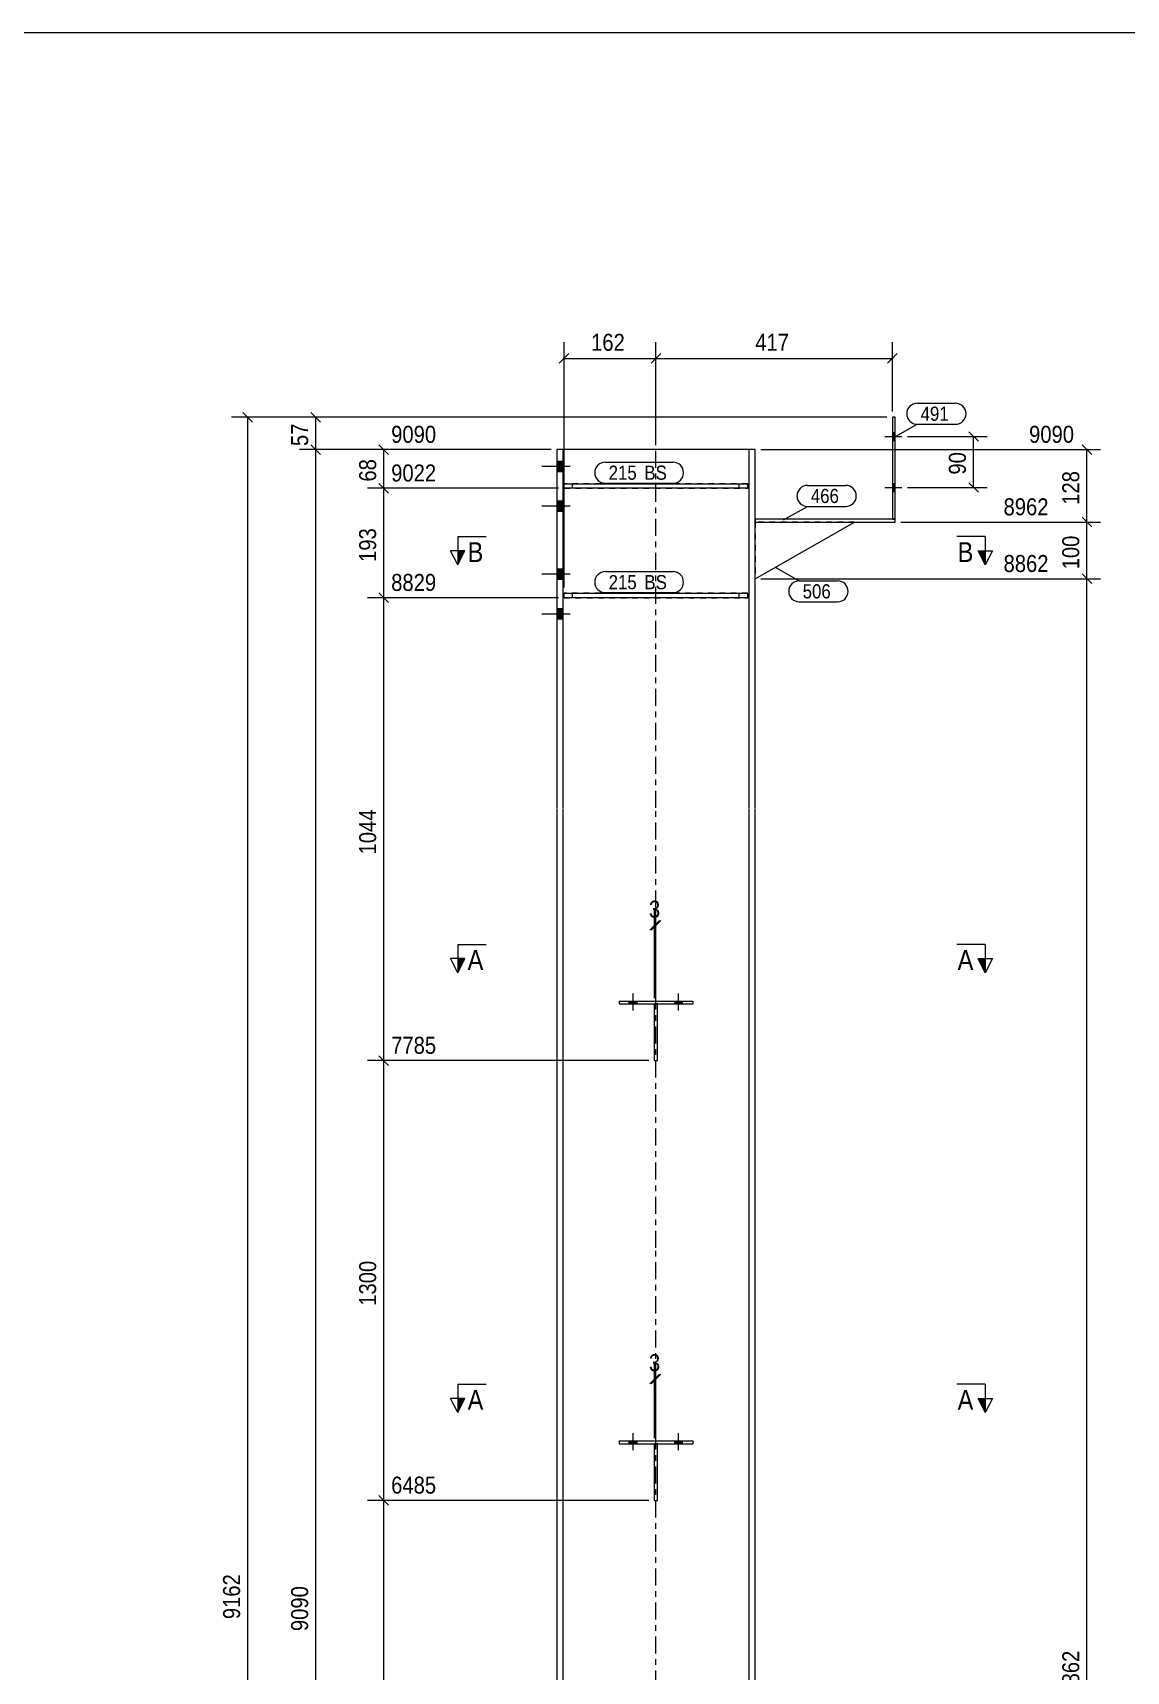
# Model space of a CAD drawing. Header units: millimetres. Extents: x 2 to 825, y 1 to 579.
# Drawn here: x 269.5 to 462.3, y 290 to 579 of the extents above; entities that cross this region are included whole.
import ezdxf

# ---------------------------------------------------------------- set-up
doc = ezdxf.new("R2010")
doc.units = ezdxf.units.MM
for name, pattern in [('XKITLINE00', [0]), ('XKITLINE01', [4, 1, -1, 1, -1]), ('XKITLINE03', [6, 3, -1, 1, -1])]:
    doc.linetypes.add(name, pattern=pattern)
for name, color, linetype, lineweight in [('Bolt', 3, 'Continuous', 0), ('Dimensions', 7, 'Continuous', 0), ('DrawingSheet', 5, 'Continuous', 0), ('Part', 2, 'Continuous', 0), ('PartMark', 7, 'Continuous', 0), ('Section', 6, 'Continuous', 0)]:
    doc.layers.add(name, color=color, linetype=linetype, lineweight=lineweight)
doc.styles.add('ARIAL', font='ARIAL.TTF')

# ---------------------------------------------------------------- blocks, each defined once
blk = doc.blocks.new('*A4')
at = {"layer": 'Bolt'}
for points in [[(363, 501.57), (361.9, 501.57), (361.9, 503.37), (363, 503.37)], [(363, 501.57), (361.9, 501.57), (361.9, 503.37), (363, 503.37)], [(363, 494.57), (361.9, 494.57), (361.9, 496.37), (363, 496.37)], [(363, 494.57), (361.9, 494.57), (361.9, 496.37), (363, 496.37)], [(363, 482.57), (361.9, 482.57), (361.9, 484.37), (363, 484.37)], [(363, 482.57), (361.9, 482.57), (361.9, 484.37), (363, 484.37)], [(363, 475.57), (361.9, 475.57), (361.9, 477.37), (363, 477.37)], [(363, 475.57), (361.9, 475.57), (361.9, 477.37), (363, 477.37)]]:
    blk.add_hatch(color=3, dxfattribs=at).paths.add_polyline_path(points, flags=17)
at = {"layer": 'Bolt', "color": 3, "linetype": 'XKITLINE00', "lineweight": 0}
for p, q in [((363, 503.37), (361.9, 503.37)), ((363, 503.37), (361.9, 503.37)), ((364.25, 502.47), (359.25, 502.47)), ((364.25, 502.47), (359.25, 502.47)), ((363, 501.57), (361.9, 501.57)), ((363, 501.57), (361.9, 501.57)), ((364.25, 495.47), (359.25, 495.47)), ((364.25, 495.47), (359.25, 495.47)), ((363, 496.37), (361.9, 496.37)), ((363, 496.37), (361.9, 496.37)), ((363, 494.57), (361.9, 494.57)), ((363, 494.57), (361.9, 494.57)), ((364.25, 483.47), (359.25, 483.47)), ((364.25, 483.47), (359.25, 483.47)), ((363, 484.37), (361.9, 484.37)), ((363, 484.37), (361.9, 484.37)), ((363, 482.57), (361.9, 482.57)), ((363, 482.57), (361.9, 482.57)), ((363, 477.37), (361.9, 477.37)), ((363, 477.37), (361.9, 477.37)), ((364.25, 476.47), (359.25, 476.47)), ((364.25, 476.47), (359.25, 476.47)), ((363, 475.57), (361.9, 475.57)), ((363, 475.57), (361.9, 475.57))]:
    blk.add_line(p, q, dxfattribs=at)
blk = doc.blocks.new('*A5')
at = {"layer": 'Bolt'}
for points in [[(376.1, 408.19), (376.1, 407.69), (374.7, 407.69), (374.7, 408.19)], [(376.1, 408.19), (376.1, 407.69), (374.7, 407.69), (374.7, 408.19)], [(384.1, 408.19), (384.1, 407.69), (382.7, 407.69), (382.7, 408.19)], [(384.1, 408.19), (384.1, 407.69), (382.7, 407.69), (382.7, 408.19)]]:
    blk.add_hatch(color=3, dxfattribs=at).paths.add_polyline_path(points, flags=17)
at = {"layer": 'Bolt', "color": 3, "linetype": 'XKITLINE00', "lineweight": 0}
for p, q in [((374.7, 407.69), (374.7, 408.19)), ((374.7, 407.69), (374.7, 408.19)), ((375.4, 406.53), (375.4, 409.53)), ((375.4, 406.53), (375.4, 409.53)), ((376.1, 407.69), (376.1, 408.19)), ((376.1, 407.69), (376.1, 408.19)), ((382.7, 407.69), (382.7, 408.19)), ((382.7, 407.69), (382.7, 408.19)), ((383.4, 406.53), (383.4, 409.53)), ((383.4, 406.53), (383.4, 409.53)), ((384.1, 407.69), (384.1, 408.19)), ((384.1, 407.69), (384.1, 408.19))]:
    blk.add_line(p, q, dxfattribs=at)
blk = doc.blocks.new('*A6')
at = {"layer": 'Bolt'}
for points in [[(376.1, 330.61), (376.1, 330.11), (374.7, 330.11), (374.7, 330.61)], [(376.1, 330.61), (376.1, 330.11), (374.7, 330.11), (374.7, 330.61)], [(384.1, 330.61), (384.1, 330.11), (382.7, 330.11), (382.7, 330.61)], [(384.1, 330.61), (384.1, 330.11), (382.7, 330.11), (382.7, 330.61)]]:
    blk.add_hatch(color=3, dxfattribs=at).paths.add_polyline_path(points, flags=17)
at = {"layer": 'Bolt', "color": 3, "linetype": 'XKITLINE00', "lineweight": 0}
for p, q in [((374.7, 330.11), (374.7, 330.61)), ((374.7, 330.11), (374.7, 330.61)), ((375.4, 328.95), (375.4, 331.95)), ((375.4, 328.95), (375.4, 331.95)), ((376.1, 330.11), (376.1, 330.61)), ((376.1, 330.11), (376.1, 330.61)), ((382.7, 330.11), (382.7, 330.61)), ((382.7, 330.11), (382.7, 330.61)), ((383.4, 328.95), (383.4, 331.95)), ((383.4, 328.95), (383.4, 331.95)), ((384.1, 330.11), (384.1, 330.61)), ((384.1, 330.11), (384.1, 330.61))]:
    blk.add_line(p, q, dxfattribs=at)
blk = doc.blocks.new('*A9')
at = {"layer": 'Bolt'}
for points in [[(421.1, 508.48), (421.6, 508.48), (421.6, 507.08), (421.1, 507.08)], [(421.1, 508.48), (421.6, 508.48), (421.6, 507.08), (421.1, 507.08)], [(421.1, 499.48), (421.6, 499.48), (421.6, 498.08), (421.1, 498.08)], [(421.1, 499.48), (421.6, 499.48), (421.6, 498.08), (421.1, 498.08)]]:
    blk.add_hatch(color=3, dxfattribs=at).paths.add_polyline_path(points, flags=17)
at = {"layer": 'Bolt', "color": 3, "linetype": 'XKITLINE00', "lineweight": 0}
for p, q in [((419.76, 507.78), (422.76, 507.78)), ((419.76, 507.78), (422.76, 507.78)), ((421.1, 508.48), (421.6, 508.48)), ((421.1, 508.48), (421.6, 508.48)), ((421.1, 507.08), (421.6, 507.08)), ((421.1, 507.08), (421.6, 507.08)), ((419.76, 498.78), (422.76, 498.78)), ((419.76, 498.78), (422.76, 498.78)), ((421.1, 499.48), (421.6, 499.48)), ((421.1, 499.48), (421.6, 499.48)), ((421.1, 498.08), (421.6, 498.08)), ((421.1, 498.08), (421.6, 498.08))]:
    blk.add_line(p, q, dxfattribs=at)
blk = doc.blocks.new('*A11')
at = {"layer": 'Part', "color": 7, "linetype": 'XKITLINE03', "lineweight": 0}
for p, q in [((379.4, 442.27), (379.4, 515.47)), ((379.4, 364.69), (379.4, 442.17)), ((379.4, 287.11), (379.4, 364.59))]:
    blk.add_line(p, q, dxfattribs=at)
at = {"layer": 'Part', "color": 2, "linetype": 'XKITLINE00', "lineweight": 0}
for p, q in [((361.9, 505.47), (361.9, 442.27)), ((396.9, 505.47), (361.9, 505.47)), ((363, 505.47), (363, 442.27)), ((395.8, 505.47), (395.8, 442.27)), ((396.9, 442.27), (396.9, 505.47)), ((361.9, 442.17), (361.9, 364.69)), ((363, 442.17), (363, 364.69)), ((395.8, 442.17), (395.8, 364.69)), ((396.9, 364.69), (396.9, 442.17)), ((361.9, 364.59), (361.9, 287.11)), ((363, 364.59), (363, 287.11)), ((395.8, 364.59), (395.8, 287.11)), ((396.9, 287.11), (396.9, 364.59))]:
    blk.add_line(p, q, dxfattribs=at)
blk = doc.blocks.new('*A12')
at = {"layer": 'Part', "color": 2, "linetype": 'XKITLINE00', "lineweight": 0}
for p, q in [((379.15, 397.69), (379.15, 407.69)), ((379.65, 397.69), (379.65, 407.69)), ((379.15, 397.69), (379.65, 397.69))]:
    blk.add_line(p, q, dxfattribs=at)
at = {"layer": 'Part', "color": 7, "linetype": 'XKITLINE01', "lineweight": 0}
for p, q in [((379.15, 407.69), (379.65, 407.69)), ((379.65, 407.69), (379.15, 407.69))]:
    blk.add_line(p, q, dxfattribs=at)
blk = doc.blocks.new('*A13')
at = {"layer": 'Part', "color": 2, "linetype": 'XKITLINE00', "lineweight": 0}
for p, q in [((372.9, 408.19), (385.9, 408.19)), ((372.9, 408.19), (372.9, 407.69)), ((372.9, 407.69), (385.9, 407.69)), ((385.9, 408.19), (385.9, 407.69))]:
    blk.add_line(p, q, dxfattribs=at)
blk = doc.blocks.new('*A14')
at = {"layer": 'Part', "color": 2, "linetype": 'XKITLINE00', "lineweight": 0}
for p, q in [((379.15, 320.11), (379.15, 330.11)), ((379.65, 320.11), (379.65, 330.11)), ((379.15, 320.11), (379.65, 320.11))]:
    blk.add_line(p, q, dxfattribs=at)
at = {"layer": 'Part', "color": 7, "linetype": 'XKITLINE01', "lineweight": 0}
for p, q in [((379.15, 330.11), (379.65, 330.11)), ((379.65, 330.11), (379.15, 330.11))]:
    blk.add_line(p, q, dxfattribs=at)
blk = doc.blocks.new('*A15')
at = {"layer": 'Part', "color": 2, "linetype": 'XKITLINE00', "lineweight": 0}
for p, q in [((372.9, 330.61), (385.9, 330.61)), ((372.9, 330.61), (372.9, 330.11)), ((372.9, 330.11), (385.9, 330.11)), ((385.9, 330.61), (385.9, 330.11))]:
    blk.add_line(p, q, dxfattribs=at)
blk = doc.blocks.new('*A20')
at = {"layer": 'Part', "color": 2, "linetype": 'XKITLINE00', "lineweight": 0}
blk.add_line((396.9, 482.68), (414.4, 492.68), dxfattribs=at)
at = {"layer": 'Part', "color": 7, "linetype": 'XKITLINE01', "lineweight": 0}
for p, q in [((396.9, 492.68), (396.9, 482.68)), ((414.4, 492.68), (396.9, 492.68))]:
    blk.add_line(p, q, dxfattribs=at)
blk = doc.blocks.new('*A21')
at = {"layer": 'Part', "color": 2, "linetype": 'XKITLINE00', "lineweight": 0}
for p, q in [((421.6, 493.18), (396.9, 493.18)), ((396.9, 492.68), (421.6, 492.68)), ((421.6, 492.68), (421.6, 493.18))]:
    blk.add_line(p, q, dxfattribs=at)
at = {"layer": 'Part', "color": 7, "linetype": 'XKITLINE01', "lineweight": 0}
blk.add_line((396.9, 493.18), (396.9, 492.68), dxfattribs=at)
blk = doc.blocks.new('*A22')
at = {"layer": 'Part', "color": 2, "linetype": 'XKITLINE00', "lineweight": 0}
for p, q in [((421.6, 511.18), (421.1, 511.18)), ((421.1, 511.18), (421.1, 493.18)), ((421.6, 493.18), (421.6, 511.18)), ((421.1, 493.18), (421.6, 493.18))]:
    blk.add_line(p, q, dxfattribs=at)
blk = doc.blocks.new('*A24')
at = {"layer": 'Part', "color": 2, "linetype": 'XKITLINE00', "lineweight": 0}
for p, q in [((363.2, 479.34), (363.2, 480.14)), ((363.2, 480.14), (395.6, 480.14)), ((395.6, 480.14), (395.6, 479.34)), ((395.6, 479.34), (363.2, 479.34))]:
    blk.add_line(p, q, dxfattribs=at)
at = {"layer": 'Part', "color": 7, "linetype": 'XKITLINE01', "lineweight": 0}
for p, q in [((364.7, 479.34), (364.7, 480.14)), ((394.1, 479.34), (394.1, 480.14))]:
    blk.add_line(p, q, dxfattribs=at)
blk = doc.blocks.new('*A25')
at = {"layer": 'Part', "color": 2, "linetype": 'XKITLINE00', "lineweight": 0}
for p, q in [((363.2, 498.65), (363.2, 499.45)), ((363.2, 499.45), (395.6, 499.45)), ((395.6, 498.65), (363.2, 498.65)), ((395.6, 499.45), (395.6, 498.65))]:
    blk.add_line(p, q, dxfattribs=at)
at = {"layer": 'Part', "color": 7, "linetype": 'XKITLINE01', "lineweight": 0}
for p, q in [((364.7, 498.65), (364.7, 499.45)), ((394.1, 498.65), (394.1, 499.45))]:
    blk.add_line(p, q, dxfattribs=at)
blk = doc.blocks.new('*A26')
at = {"layer": 'Part', "color": 7, "linetype": 'XKITLINE01', "lineweight": 0}
for p, q in [((395.6, 480.14), (363.2, 480.14)), ((363.2, 479.34), (363.2, 480.14)), ((364.7, 479.34), (364.7, 480.14)), ((394.1, 479.34), (394.1, 480.14)), ((395.6, 479.34), (395.6, 480.14)), ((363.2, 479.34), (395.6, 479.34))]:
    blk.add_line(p, q, dxfattribs=at)
blk = doc.blocks.new('*A27')
at = {"layer": 'Part', "color": 7, "linetype": 'XKITLINE01', "lineweight": 0}
for p, q in [((395.6, 499.45), (363.2, 499.45)), ((363.2, 498.65), (363.2, 499.45)), ((363.2, 498.65), (395.6, 498.65)), ((364.7, 498.65), (364.7, 499.45)), ((394.1, 498.65), (394.1, 499.45)), ((395.6, 498.65), (395.6, 499.45))]:
    blk.add_line(p, q, dxfattribs=at)
blk = doc.blocks.new('*A61')
at = {"layer": 'DrawingSheet', "color": 5, "linetype": 'XKITLINE00', "lineweight": 0}
blk.add_line((825, 579), (5, 579), dxfattribs=at)
blk = doc.blocks.new('*A69')
at = {"layer": 'Dimensions', "color": 7, "linetype": 'XKITLINE00', "lineweight": 0}
for p, q in [((306.55, 512.03), (308.25, 510.34)), ((420.1, 511.18), (304.55, 511.18)), ((307.4, 96.05), (307.4, 511.18))]:
    blk.add_line(p, q, dxfattribs=at)
at = {"layer": 'Dimensions', "color": 3}
blk.add_point((307.4, 511.18), dxfattribs=at)
at = {"layer": 'Dimensions', "color": 3, "style": 'ARIAL', "width": 0.85}
blk.add_text('9162', height=3, rotation=90.0002, dxfattribs=at).set_placement((306.05, 299.17))
blk = doc.blocks.new('*A71')
at = {"layer": 'Dimensions', "color": 7, "linetype": 'XKITLINE00', "lineweight": 0}
for p, q in [((330.55, 506.32), (332.25, 504.62)), ((360.9, 505.47), (328.55, 505.47)), ((331.4, 498.65), (331.4, 505.47)), ((362.2, 498.65), (328.55, 498.65)), ((330.55, 499.5), (332.25, 497.8))]:
    blk.add_line(p, q, dxfattribs=at)
at = {"layer": 'Dimensions', "color": 3}
for p in [(331.4, 505.47), (331.4, 498.65)]:
    blk.add_point(p, dxfattribs=at)
at = {"layer": 'Dimensions', "color": 3, "style": 'ARIAL', "width": 0.85}
blk.add_text('9090', height=3, dxfattribs=at).set_placement((332.7, 506.67))
blk.add_text('68', height=3, rotation=90.0002, dxfattribs=at).set_placement((330.05, 499.83))
blk = doc.blocks.new('*A72')
at = {"layer": 'Dimensions', "color": 7, "linetype": 'XKITLINE00', "lineweight": 0}
for p, q in [((423.76, 507.78), (437.8, 507.78)), ((434.55, 508.63), (436.25, 506.94)), ((435.4, 498.78), (435.4, 507.78)), ((423.76, 498.78), (437.8, 498.78)), ((434.55, 499.63), (436.25, 497.94))]:
    blk.add_line(p, q, dxfattribs=at)
at = {"layer": 'Dimensions', "color": 3}
for p in [(435.4, 507.78), (435.4, 498.78)]:
    blk.add_point(p, dxfattribs=at)
at = {"layer": 'Dimensions', "color": 3, "style": 'ARIAL', "width": 0.85}
blk.add_text('90', height=3, rotation=90.0002, dxfattribs=at).set_placement((434.05, 501.06))
blk = doc.blocks.new('*A73')
at = {"layer": 'Dimensions', "color": 7, "linetype": 'XKITLINE00', "lineweight": 0}
for p, q in [((363.2, 481.14), (363.2, 524.4)), ((379.4, 506.47), (379.4, 524.4)), ((364.05, 522.4), (362.35, 520.7)), ((363.2, 521.55), (379.4, 521.55)), ((380.25, 522.4), (378.55, 520.7))]:
    blk.add_line(p, q, dxfattribs=at)
at = {"layer": 'Dimensions', "color": 3}
for p in [(363.2, 521.55), (379.4, 521.55)]:
    blk.add_point(p, dxfattribs=at)
at = {"layer": 'Dimensions', "color": 3, "style": 'ARIAL', "width": 0.85}
blk.add_text('162', height=3, dxfattribs=at).set_placement((367.96, 522.9))
blk = doc.blocks.new('*A74')
at = {"layer": 'Dimensions', "color": 7, "linetype": 'XKITLINE00', "lineweight": 0}
for p, q in [((379.4, 506.47), (379.4, 524.4)), ((421.1, 512.18), (421.1, 524.4)), ((380.25, 522.4), (378.55, 520.7)), ((379.4, 521.55), (421.1, 521.55)), ((421.95, 522.4), (420.25, 520.7))]:
    blk.add_line(p, q, dxfattribs=at)
at = {"layer": 'Dimensions', "color": 3}
for p in [(379.4, 521.55), (421.1, 521.55)]:
    blk.add_point(p, dxfattribs=at)
at = {"layer": 'Dimensions', "color": 3, "style": 'ARIAL', "width": 0.85}
blk.add_text('417', height=3, dxfattribs=at).set_placement((396.91, 522.9))
blk = doc.blocks.new('*A78')
at = {"layer": 'Dimensions', "color": 7, "linetype": 'XKITLINE00', "lineweight": 0}
for p, q in [((380, 422.4), (378.3, 420.7)), ((380.25, 422.4), (378.55, 420.7)), ((379.15, 408.69), (379.15, 424.4)), ((379.4, 408.69), (379.4, 424.4)), ((379.15, 421.55), (379.4, 421.55))]:
    blk.add_line(p, q, dxfattribs=at)
at = {"layer": 'Dimensions', "color": 3}
for p in [(379.15, 421.55), (379.4, 421.55)]:
    blk.add_point(p, dxfattribs=at)
at = {"layer": 'Dimensions', "color": 3, "style": 'ARIAL', "width": 0.85}
blk.add_text('3', height=3, dxfattribs=at).set_placement((378.16, 422.9))
blk = doc.blocks.new('*A79')
at = {"layer": 'Dimensions', "color": 7, "linetype": 'XKITLINE00', "lineweight": 0}
for p, q in [((379.15, 331.11), (379.15, 344.4)), ((379.4, 331.11), (379.4, 344.4)), ((380, 342.4), (378.3, 340.7)), ((380.25, 342.4), (378.55, 340.7)), ((379.15, 341.55), (379.4, 341.55))]:
    blk.add_line(p, q, dxfattribs=at)
at = {"layer": 'Dimensions', "color": 3}
for p in [(379.15, 341.55), (379.4, 341.55)]:
    blk.add_point(p, dxfattribs=at)
at = {"layer": 'Dimensions', "color": 3, "style": 'ARIAL', "width": 0.85}
blk.add_text('3', height=3, dxfattribs=at).set_placement((378.16, 342.9))
blk = doc.blocks.new('*A82')
at = {"layer": 'PartMark', "color": 7, "linetype": 'XKITLINE00', "lineweight": 0}
for p, q in [((425.47, 513.65), (432.23, 513.65)), ((421.23, 507.56), (425.47, 509.95)), ((425.47, 509.95), (432.23, 509.95))]:
    blk.add_line(p, q, dxfattribs=at)
for centre, start, end in [((425.47, 511.8), 90, 270), ((432.23, 511.8), 270, 90)]:
    blk.add_arc(centre, 1.85, start, end, dxfattribs=at)
at = {"layer": 'PartMark', "color": 3, "style": 'ARIAL', "width": 0.85}
blk.add_text('491', height=2.5, dxfattribs=at).set_placement((426.07, 510.55))
blk = doc.blocks.new('*A83')
at = {"layer": 'PartMark', "color": 7, "linetype": 'XKITLINE00', "lineweight": 0}
for p, q in [((406.11, 499.15), (412.87, 499.15)), ((401.87, 493.06), (406.11, 495.45)), ((406.11, 495.45), (412.87, 495.45))]:
    blk.add_line(p, q, dxfattribs=at)
for centre, start, end in [((406.11, 497.3), 90, 270), ((412.87, 497.3), 270, 90)]:
    blk.add_arc(centre, 1.85, start, end, dxfattribs=at)
at = {"layer": 'PartMark', "color": 3, "style": 'ARIAL', "width": 0.85}
blk.add_text('466', height=2.5, dxfattribs=at).set_placement((406.71, 496.05))
blk = doc.blocks.new('*A84')
at = {"layer": 'PartMark', "color": 7, "linetype": 'XKITLINE00', "lineweight": 0}
for p, q in [((400.43, 484.71), (404.67, 482.32)), ((404.67, 482.32), (411.43, 482.32)), ((404.67, 478.62), (411.43, 478.62))]:
    blk.add_line(p, q, dxfattribs=at)
for centre, start, end in [((404.67, 480.47), 90, 270), ((411.43, 480.47), 270, 90)]:
    blk.add_arc(centre, 1.85, start, end, dxfattribs=at)
at = {"layer": 'PartMark', "color": 3, "style": 'ARIAL', "width": 0.85}
blk.add_text('506', height=2.5, dxfattribs=at).set_placement((405.27, 479.22))
blk = doc.blocks.new('*A88')
at = {"layer": 'PartMark', "color": 7, "linetype": 'XKITLINE00', "lineweight": 0}
for p, q in [((370.45, 503.25), (382.41, 503.25)), ((370.45, 499.55), (382.41, 499.55))]:
    blk.add_line(p, q, dxfattribs=at)
for centre, start, end in [((370.45, 501.4), 90, 270), ((382.41, 501.4), 270, 90)]:
    blk.add_arc(centre, 1.85, start, end, dxfattribs=at)
at = {"layer": 'PartMark', "color": 3, "style": 'ARIAL', "width": 0.85}
for s, p in [('215', (371.05, 500.15)), ('BS', (377.36, 500.15))]:
    blk.add_text(s, height=2.5, dxfattribs=at).set_placement(p)
blk = doc.blocks.new('*A89')
at = {"layer": 'PartMark', "color": 7, "linetype": 'XKITLINE00', "lineweight": 0}
for p, q in [((370.45, 483.94), (382.41, 483.94)), ((370.45, 480.24), (382.41, 480.24))]:
    blk.add_line(p, q, dxfattribs=at)
for centre, start, end in [((370.45, 482.09), 90, 270), ((382.41, 482.09), 270, 90)]:
    blk.add_arc(centre, 1.85, start, end, dxfattribs=at)
at = {"layer": 'PartMark', "color": 3, "style": 'ARIAL', "width": 0.85}
for s, p in [('215', (371.05, 480.84)), ('BS', (377.36, 480.84))]:
    blk.add_text(s, height=2.5, dxfattribs=at).set_placement(p)
blk = doc.blocks.new('*A90')
at = {"layer": 'Section'}
for points in [[(345.68, 338.11), (344.43, 335.61), (344.43, 338.11)], [(437.47, 338.11), (437.47, 335.61), (436.22, 338.11)]]:
    blk.add_hatch(color=3, dxfattribs=at).paths.add_polyline_path(points, flags=17)
at = {"layer": 'Section', "color": 1, "linetype": 'XKITLINE00', "lineweight": 0}
for p, q in [((344.43, 340.61), (349.43, 340.61)), ((344.43, 340.61), (344.43, 335.61)), ((437.47, 340.61), (432.47, 340.61)), ((437.47, 340.61), (437.47, 335.61))]:
    blk.add_line(p, q, dxfattribs=at)
at = {"layer": 'Section', "color": 3, "linetype": 'XKITLINE00', "lineweight": 0}
for p, q in [((344.43, 335.61), (343.18, 338.11)), ((345.68, 338.11), (343.18, 338.11)), ((344.43, 335.61), (345.68, 338.11)), ((436.22, 338.11), (438.72, 338.11)), ((437.47, 335.61), (436.22, 338.11)), ((438.72, 338.11), (437.47, 335.61))]:
    blk.add_line(p, q, dxfattribs=at)
at = {"layer": 'Section', "color": 7, "style": 'ARIAL', "width": 0.85}
for p in [(346.18, 336.11), (432.6, 336.11)]:
    blk.add_text('A', height=3.5, dxfattribs=at).set_placement(p)
blk = doc.blocks.new('*A91')
at = {"layer": 'Section'}
for points in [[(345.68, 487.64), (344.43, 485.14), (344.43, 487.64)], [(437.47, 487.64), (437.47, 485.14), (436.22, 487.64)]]:
    blk.add_hatch(color=3, dxfattribs=at).paths.add_polyline_path(points, flags=17)
at = {"layer": 'Section', "color": 1, "linetype": 'XKITLINE00', "lineweight": 0}
for p, q in [((344.43, 490.14), (349.43, 490.14)), ((344.43, 490.14), (344.43, 485.14)), ((437.47, 490.14), (432.47, 490.14)), ((437.47, 490.14), (437.47, 485.14))]:
    blk.add_line(p, q, dxfattribs=at)
at = {"layer": 'Section', "color": 3, "linetype": 'XKITLINE00', "lineweight": 0}
for p, q in [((344.43, 485.14), (343.18, 487.64)), ((345.68, 487.64), (343.18, 487.64)), ((344.43, 485.14), (345.68, 487.64)), ((436.22, 487.64), (438.72, 487.64)), ((437.47, 485.14), (436.22, 487.64)), ((438.72, 487.64), (437.47, 485.14))]:
    blk.add_line(p, q, dxfattribs=at)
at = {"layer": 'Section', "color": 7, "style": 'ARIAL', "width": 0.85}
for p in [(346.18, 485.64), (432.6, 485.64)]:
    blk.add_text('B', height=3.5, dxfattribs=at).set_placement(p)
blk = doc.blocks.new('*A92')
at = {"layer": 'Section'}
for points in [[(345.68, 415.69), (344.43, 413.19), (344.43, 415.69)], [(437.47, 415.69), (437.47, 413.19), (436.22, 415.69)]]:
    blk.add_hatch(color=3, dxfattribs=at).paths.add_polyline_path(points, flags=17)
at = {"layer": 'Section', "color": 1, "linetype": 'XKITLINE00', "lineweight": 0}
for p, q in [((344.43, 418.19), (349.43, 418.19)), ((344.43, 418.19), (344.43, 413.19)), ((437.47, 418.19), (432.47, 418.19)), ((437.47, 418.19), (437.47, 413.19))]:
    blk.add_line(p, q, dxfattribs=at)
at = {"layer": 'Section', "color": 3, "linetype": 'XKITLINE00', "lineweight": 0}
for p, q in [((344.43, 413.19), (343.18, 415.69)), ((345.68, 415.69), (343.18, 415.69)), ((344.43, 413.19), (345.68, 415.69)), ((436.22, 415.69), (438.72, 415.69)), ((437.47, 413.19), (436.22, 415.69)), ((438.72, 415.69), (437.47, 413.19))]:
    blk.add_line(p, q, dxfattribs=at)
at = {"layer": 'Section', "color": 7, "style": 'ARIAL', "width": 0.85}
for p in [(346.18, 413.69), (432.6, 413.69)]:
    blk.add_text('A', height=3.5, dxfattribs=at).set_placement(p)
blk = doc.blocks.new('*A96')
at = {"layer": 'Dimensions', "color": 7, "linetype": 'XKITLINE00', "lineweight": 0}
for p, q in [((318.55, 506.32), (320.25, 504.62)), ((360.9, 505.47), (316.55, 505.47)), ((319.4, 97.55), (319.4, 505.47))]:
    blk.add_line(p, q, dxfattribs=at)
at = {"layer": 'Dimensions', "color": 3}
blk.add_point((319.4, 505.47), dxfattribs=at)
at = {"layer": 'Dimensions', "color": 3, "style": 'ARIAL', "width": 0.85}
blk.add_text('9090', height=3, rotation=90.0002, dxfattribs=at).set_placement((318.05, 297.06))
blk = doc.blocks.new('*A97')
at = {"layer": 'Dimensions', "color": 7, "linetype": 'XKITLINE00', "lineweight": 0}
for p, q in [((318.55, 512.03), (320.25, 510.34)), ((420.1, 511.18), (316.55, 511.18)), ((319.4, 505.47), (319.4, 511.18)), ((318.55, 506.32), (320.25, 504.62)), ((360.9, 505.47), (316.55, 505.47))]:
    blk.add_line(p, q, dxfattribs=at)
at = {"layer": 'Dimensions', "color": 3}
for p in [(319.4, 511.18), (319.4, 505.47)]:
    blk.add_point(p, dxfattribs=at)
at = {"layer": 'Dimensions', "color": 3, "style": 'ARIAL', "width": 0.85}
blk.add_text('57', height=3, rotation=90.0002, dxfattribs=at).set_placement((318.05, 506.1))
blk = doc.blocks.new('*A98')
at = {"layer": 'Dimensions', "color": 7, "linetype": 'XKITLINE00', "lineweight": 0}
for p, q in [((397.9, 482.68), (457.8, 482.68)), ((454.55, 483.53), (456.25, 481.84)), ((455.4, 97.55), (455.4, 482.68))]:
    blk.add_line(p, q, dxfattribs=at)
at = {"layer": 'Dimensions', "color": 3}
blk.add_point((455.4, 482.68), dxfattribs=at)
at = {"layer": 'Dimensions', "color": 3, "style": 'ARIAL', "width": 0.85}
blk.add_text('8862', height=3, dxfattribs=at).set_placement((440.7, 483.88))
blk.add_text('8862', height=3, rotation=90.0002, dxfattribs=at).set_placement((454.05, 285.67))
blk = doc.blocks.new('*A99')
at = {"layer": 'Dimensions', "color": 7, "linetype": 'XKITLINE00', "lineweight": 0}
for p, q in [((422.6, 492.68), (457.8, 492.68)), ((454.55, 493.53), (456.25, 491.84)), ((455.4, 482.68), (455.4, 492.68)), ((397.9, 482.68), (457.8, 482.68)), ((454.55, 483.53), (456.25, 481.84))]:
    blk.add_line(p, q, dxfattribs=at)
at = {"layer": 'Dimensions', "color": 3}
for p in [(455.4, 492.68), (455.4, 482.68)]:
    blk.add_point(p, dxfattribs=at)
at = {"layer": 'Dimensions', "color": 3, "style": 'ARIAL', "width": 0.85}
blk.add_text('8962', height=3, dxfattribs=at).set_placement((440.7, 493.88))
blk.add_text('100', height=3, rotation=90.0002, dxfattribs=at).set_placement((454.05, 484.35))
blk = doc.blocks.new('*A100')
at = {"layer": 'Dimensions', "color": 7, "linetype": 'XKITLINE00', "lineweight": 0}
for p, q in [((454.55, 506.32), (456.25, 504.62)), ((397.9, 505.47), (457.8, 505.47)), ((455.4, 492.68), (455.4, 505.47)), ((422.6, 492.68), (457.8, 492.68)), ((454.55, 493.53), (456.25, 491.84))]:
    blk.add_line(p, q, dxfattribs=at)
at = {"layer": 'Dimensions', "color": 3}
for p in [(455.4, 505.47), (455.4, 492.68)]:
    blk.add_point(p, dxfattribs=at)
at = {"layer": 'Dimensions', "color": 3, "style": 'ARIAL', "width": 0.85}
blk.add_text('9090', height=3, dxfattribs=at).set_placement((445.2, 506.67))
blk.add_text('128', height=3, rotation=90.0002, dxfattribs=at).set_placement((454.05, 495.74))
blk = doc.blocks.new('*A103')
at = {"layer": 'Dimensions', "color": 7, "linetype": 'XKITLINE00', "lineweight": 0}
for p, q in [((330.55, 320.96), (332.25, 319.26)), ((378.15, 320.11), (328.55, 320.11)), ((331.4, 242.53), (331.4, 320.11)), ((330.55, 243.38), (332.25, 241.68)), ((378.15, 242.53), (328.55, 242.53))]:
    blk.add_line(p, q, dxfattribs=at)
at = {"layer": 'Dimensions', "color": 3}
for p in [(331.4, 320.11), (331.4, 242.53)]:
    blk.add_point(p, dxfattribs=at)
at = {"layer": 'Dimensions', "color": 3, "style": 'ARIAL', "width": 0.85}
blk.add_text('6485', height=3, dxfattribs=at).set_placement((332.7, 321.31))
blk.add_text('1300', height=3, rotation=90.0002, dxfattribs=at).set_placement((330.05, 276.87))
blk = doc.blocks.new('*A104')
at = {"layer": 'Dimensions', "color": 7, "linetype": 'XKITLINE00', "lineweight": 0}
for p, q in [((378.15, 397.69), (328.55, 397.69)), ((330.55, 398.54), (332.25, 396.84)), ((331.4, 320.11), (331.4, 397.69)), ((330.55, 320.96), (332.25, 319.26)), ((378.15, 320.11), (328.55, 320.11))]:
    blk.add_line(p, q, dxfattribs=at)
at = {"layer": 'Dimensions', "color": 3}
for p in [(331.4, 397.69), (331.4, 320.11)]:
    blk.add_point(p, dxfattribs=at)
at = {"layer": 'Dimensions', "color": 3, "style": 'ARIAL', "width": 0.85}
blk.add_text('7785', height=3, dxfattribs=at).set_placement((332.7, 398.89))
blk.add_text('1300', height=3, rotation=90.0002, dxfattribs=at).set_placement((330.05, 354.45))
blk = doc.blocks.new('*A105')
at = {"layer": 'Dimensions', "color": 7, "linetype": 'XKITLINE00', "lineweight": 0}
for p, q in [((330.55, 480.19), (332.25, 478.49)), ((362.2, 479.34), (328.55, 479.34)), ((331.4, 397.69), (331.4, 479.34)), ((378.15, 397.69), (328.55, 397.69)), ((330.55, 398.54), (332.25, 396.84))]:
    blk.add_line(p, q, dxfattribs=at)
at = {"layer": 'Dimensions', "color": 3}
for p in [(331.4, 479.34), (331.4, 397.69)]:
    blk.add_point(p, dxfattribs=at)
at = {"layer": 'Dimensions', "color": 3, "style": 'ARIAL', "width": 0.85}
blk.add_text('8829', height=3, dxfattribs=at).set_placement((332.7, 480.54))
blk.add_text('1044', height=3, rotation=90.0002, dxfattribs=at).set_placement((330.05, 434.06))
blk = doc.blocks.new('*A106')
at = {"layer": 'Dimensions', "color": 7, "linetype": 'XKITLINE00', "lineweight": 0}
for p, q in [((362.2, 498.65), (328.55, 498.65)), ((330.55, 499.5), (332.25, 497.8)), ((331.4, 479.34), (331.4, 498.65)), ((330.55, 480.19), (332.25, 478.49)), ((362.2, 479.34), (328.55, 479.34))]:
    blk.add_line(p, q, dxfattribs=at)
at = {"layer": 'Dimensions', "color": 3}
for p in [(331.4, 498.65), (331.4, 479.34)]:
    blk.add_point(p, dxfattribs=at)
at = {"layer": 'Dimensions', "color": 3, "style": 'ARIAL', "width": 0.85}
blk.add_text('9022', height=3, dxfattribs=at).set_placement((332.7, 499.85))
blk.add_text('193', height=3, rotation=90.0002, dxfattribs=at).set_placement((330.05, 485.66))

msp = doc.modelspace()

# ---------------------------------------------------------------- block references
at = {"lineweight": 0}
for name in ['*A61', '*A73', '*A74', '*A69', '*A97', '*A82', '*A71', '*A100', '*A22', '*A96', '*A9', '*A72', '*A4', '*A88', '*A106', '*A25', '*A27', '*A83', '*A99', '*A21', '*A20', '*A91', '*A98', '*A105', '*A89', '*A84', '*A24', '*A26', '*A78', '*A92', '*A13', '*A5', '*A12', '*A104', '*A79', '*A90', '*A15', '*A6', '*A14', '*A103']:
    msp.add_blockref(name, (0, 0), dxfattribs=at)
at = {"layer": 'Part', "lineweight": 0}
msp.add_blockref('*A11', (0, 0), dxfattribs=at)

doc.saveas('drawing.dxf')
